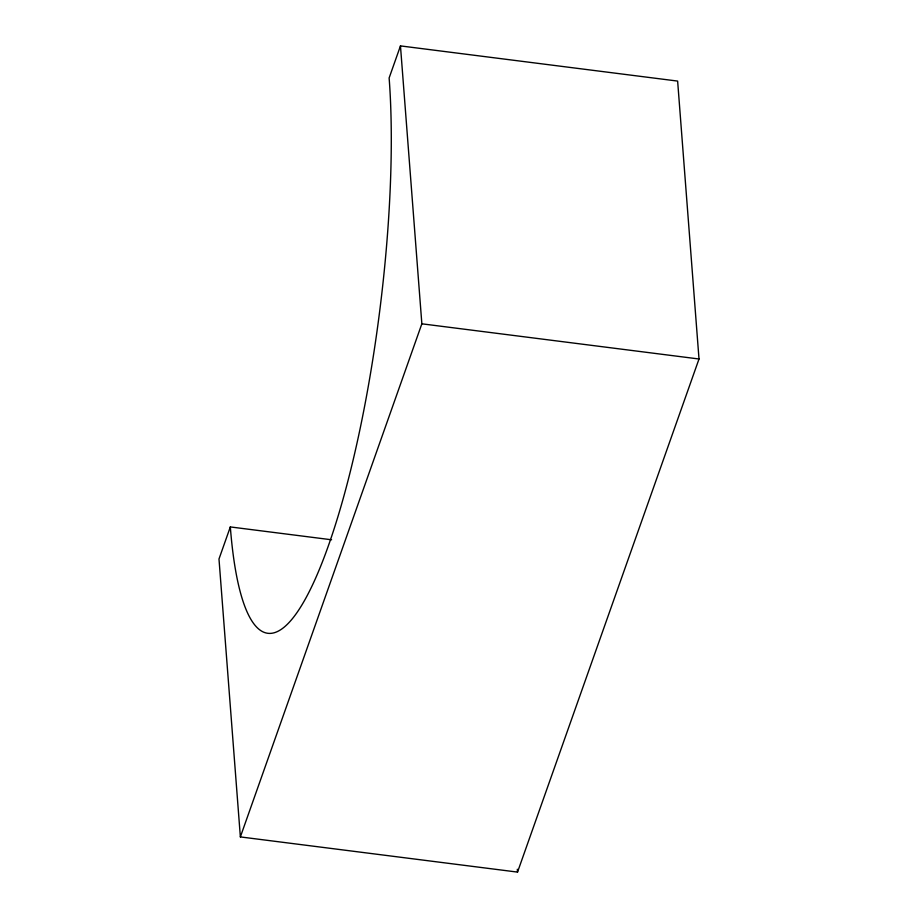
<?xml version="1.0" encoding="UTF-8"?>
<svg xmlns="http://www.w3.org/2000/svg" width="918" height="918" viewBox="0 0 918 918"><rect width="100%" height="100%" fill="white"/><g stroke="black" fill="none" stroke-linecap="round" stroke-linejoin="round"><path stroke-width="1.38" d="M230.326 526.932L218.989 559.005L240.367 836.918L517.534 872.1L699.011 358.995L677.633 81.082L400.466 45.9L389.129 77.973A333.486 70.491 -82.8 0 1 328.437 545.625A333.486 70.491 -82.8 0 1 230.326 526.932L331.593 539.784M240.367 836.918L421.855 323.813L400.466 45.9M421.855 323.813L699.011 358.995M517.316 869.254L517.534 872.1"/></g></svg>
